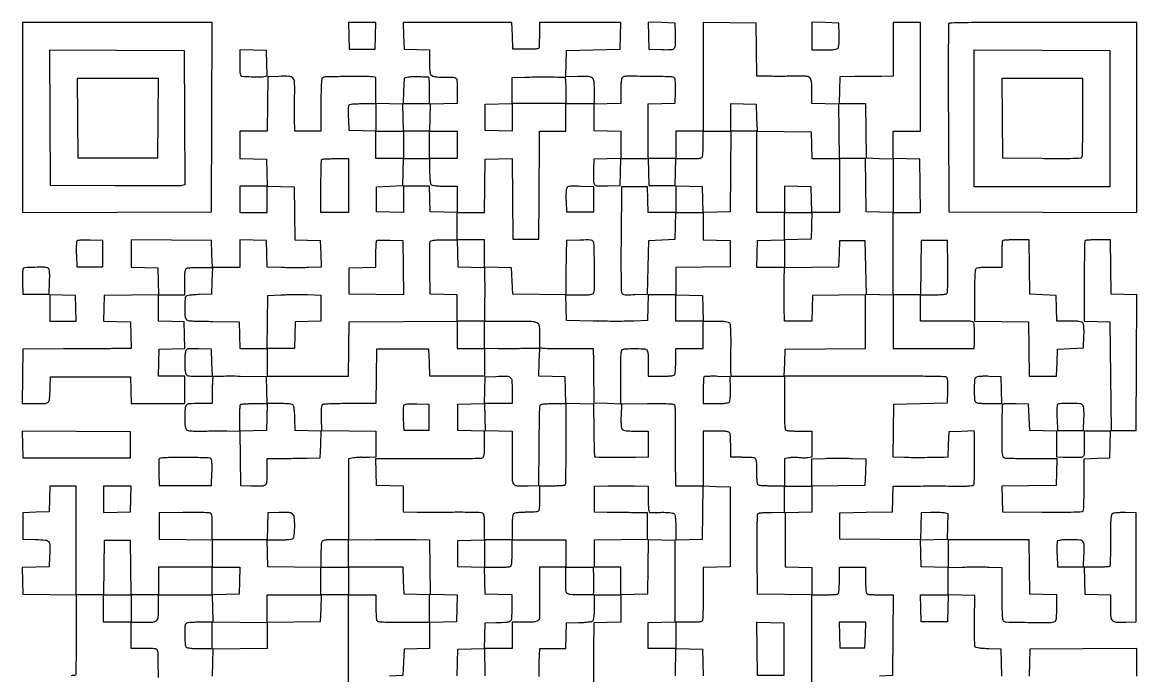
# Model space of a CAD drawing. Extents: x 179 to 1071, y 112 to 1107.
# Drawn here: x 179 to 1071, y 584 to 1107 of the extents above; entities that cross this region are included whole.
import ezdxf

# ---------------------------------------------------------------- set-up
doc = ezdxf.new("R2010")
doc.units = 0

msp = doc.modelspace()

# ---------------------------------------------------------------- linework, layer by layer
for points in [[(963.067663, 584), (962.783832, 594.75), (962.5, 605.5), (952.535034, 605.788805, -0.008473), (948.219375, 605.987121, -0.018798), (944.943595, 606.317313, -0.018672), (942.555861, 606.740447, -0.191398), (941.738561, 607.288805, -0.142582), (941.411537, 608.28106, -0.002473), (941.238397, 614.019211, -0.006046), (941.150076, 620.747429, -0.003964), (941.203526, 628.5), (941.5, 648.5), (930.75, 648.783832), (920, 649.067663), (920, 659.971448), (920, 670.875232), (931.25, 671.187616, -0.004056), (936.301984, 671.286888, -0.002552), (942.20625, 671.324862, -0.002561), (948.015589, 671.302819, -0.004692), (952.75, 671.216168), (963, 670.932337), (963, 650.166168, 0.003175), (963.062087, 640.390155, 0.010469), (963.278893, 633.947392, 0.00935), (963.608191, 629.461379, 0.175114), (964.2, 628.2, 0.193396), (966.323777, 627.29375, 0.001716), (984.107872, 626.976849, 0.003036), (1001.222952, 626.834549, 0.092424), (1005.418213, 627.606989, 0.20495), (1006.232073, 628.397282, 0.063217), (1006.697178, 630.080966, 0.030446), (1006.940349, 633.026092, 0.005377), (1007, 638.573157), (1007, 648.932337), (996.25, 649.216168), (985.5, 649.5), (985.230498, 671.25), (984.960995, 693), (952.480498, 693), (920, 693), (920, 681.966168), (920, 670.932337), (909.25, 671.216168), (898.5, 671.5), (898.216515, 682.215829), (897.93303, 692.931657), (908.716515, 693.215829), (919.5, 693.5), (919.784412, 703.698231), (920.068823, 713.896463), (916.784412, 714.504722, 0.030395), (915.032742, 714.720113, 0.008401), (912.261671, 714.844273, 0.008452), (909.112296, 714.879139, 0.008752), (906, 714.80649), (898.5, 714.5), (898.216028, 703.736192), (897.932056, 692.972383), (865.716028, 693.236192), (833.5, 693.5), (833.5, 704), (833.5, 714.5), (854.5, 715), (875.5, 715.5), (875.784983, 725.75), (876.069966, 736), (897.784983, 736.06017, -0.000577), (906.843674, 736.074821, -0.00054), (916.105005, 736.069117, -0.000537), (924.326089, 736.04635, -0.00185), (929.657586, 736.006132, 0.007394), (934.250699, 736.022414, 0.020055), (937.500999, 736.212571, 0.022443), (939.760551, 736.53888, 0.210249), (940.551371, 737.08312, 0.135055), (940.981682, 738.551401, 0.000796), (941.196099, 752.835351, 0.003797), (941.275812, 766.522427, 0.007708), (941.090828, 777.284983), (941, 780.069966), (930.75, 779.784983), (920.5, 779.5), (920.215017, 769.25), (919.930034, 759), (916.715017, 758.932178, -0.001954), (907.850327, 758.779836, -0.002274), (899.421043, 758.706268, -0.002458), (891.756638, 758.711913, -0.003965), (885.230112, 758.800563), (875.960225, 759), (876.230112, 780.25), (876.5, 801.5), (898, 802), (919.5, 802.5), (919.788231, 812.417355, 0.006845), (919.861615, 817.192713, 0.023616), (919.720709, 820.284263, 0.03358), (919.395338, 822.301671, 0.195121), (918.788231, 823.165812, 0.139196), (917.683229, 823.503207, 0.000616), (905.247168, 823.733249, 0.00289), (891.076705, 823.895976, 0.001812), (874.5, 823.930432, -0.000205), (856.476242, 823.909972, -0.000187), (837.879124, 823.903461, -0.000187), (821.251939, 823.910079, -0.000606), (810.216168, 823.931975), (788.932337, 824), (789.216168, 834.75), (789.5, 845.5), (821.75, 845.763853), (854, 846.027706), (854, 867.533741), (854, 889.039775), (832.75, 888.769888), (811.5, 888.5), (811.215017, 878.25), (810.930034, 868), (800.027401, 868), (789.124768, 868), (788.812384, 879.25, -0.004053), (788.713101, 884.300627, -0.002553), (788.67508, 890.200549, -0.002563), (788.697055, 896.003705, -0.004701), (788.783635, 900.730591), (789.06727, 910.961183), (810.783635, 911.230591), (832.5, 911.5), (833, 922), (833.5, 932.5), (843.5, 932.5), (853.5, 932.5), (854, 911), (854.5, 889.5), (865.25, 889.216168), (876, 888.932337), (876, 867.466168), (876, 846), (908.5, 846), (941, 846), (941.183219, 850.25, 0.01153), (941.280716, 855.11824, 0.009448), (941.166601, 860.32113, 0.006846), (940.911053, 865.004117, 0.074534), (940.505405, 866.844033, 0.241675), (939.768609, 867.504399, 0.038964), (937.810978, 867.857806, 0.024324), (934.618116, 868.024236, 0.005655), (929.245301, 867.981955, -0.002285), (924.387948, 867.910992, -0.00139), (918.645495, 867.869312, -0.001392), (912.950072, 867.859663, -0.002461), (908.25, 867.887922), (898, 868), (898, 878.5), (898, 889), (907.75, 889.015313, 0.007655), (911.577369, 889.079922, 0.010563), (915.009244, 889.26306, 0.007444), (917.852781, 889.517741, 0.115844), (918.77083, 889.837204, 0.230932), (919.427241, 890.904588, 0.012869), (919.714887, 894.908791, 0.012029), (919.849994, 901.071549, 0.002701), (919.77083, 911.571891), (919.5, 932.5), (909, 932.5), (898.5, 932.5), (898.230498, 910.75), (897.960995, 889), (886.980498, 889), (876, 889), (876, 922), (876, 955), (887.019888, 955), (898.039775, 955), (897.769888, 976.25), (897.5, 997.5), (886.75, 997.783832), (876, 998.067663), (876, 1009.033832), (876, 1020), (887, 1020), (898, 1020), (898, 1063.5), (898, 1107), (887, 1107), (876, 1107), (876, 1085.5), (876, 1064), (866.75, 1063.834553, -0.001038), (862.354982, 1063.765066, -0.000492), (856.692188, 1063.692868, -0.000488), (850.769795, 1063.628974, -0.000692), (845.5, 1063.584553), (833.5, 1063.5), (833.216168, 1052.75), (832.932337, 1042), (843.446666, 1042), (853.960995, 1042), (854.230498, 1020.25), (854.5, 998.5), (865.25, 998.216168), (876, 997.932337), (876, 976.432337), (876, 954.932337), (865.25, 955.216168), (854.5, 955.5), (854.230112, 976.75), (853.960225, 998), (843.499615, 998), (833.039005, 998), (832.769502, 1019.75), (832.5, 1041.5), (821.75, 1041.783832), (811, 1042.067663), (811, 1051.998648, 0.019582), (810.694494, 1059.796231, 0.19314), (809.26515, 1062.681896, 0.175427), (806.164863, 1063.92736, 0.015618), (797.61928, 1063.956747, -0.003711), (793.358738, 1063.86993, -0.001914), (788.026818, 1063.821276, -0.001902), (782.542231, 1063.813089, -0.002879), (777.769888, 1063.851604), (767.039775, 1064), (766.769888, 1085.25), (766.5, 1106.5), (745.25, 1106.769888), (724, 1107.039775), (724, 1063.519888), (724, 1020), (713, 1020), (702, 1020), (702, 1009), (702, 998), (691, 998), (680, 998), (680, 1019.966168), (680, 1041.932337), (690.75, 1042.216168), (701.5, 1042.5), (701.789648, 1051.910352, 0.009159), (701.838891, 1055.864334, 0.017141), (701.710517, 1059.060693, 0.015729), (701.451213, 1061.500676, 0.163449), (701.008182, 1062.391818, 0.193519), (698.488019, 1063.466505, 0.002316), (680.276526, 1063.760509, 0.002486), (662.143903, 1063.879079, 0.175337), (659.345084, 1062.871431, 0.159274), (658.710652, 1061.864377, 0.031052), (658.312512, 1059.727417, 0.022927), (658.070784, 1056.564192, 0.007606), (658, 1051.911387), (658, 1042.067663), (647.25, 1041.783832), (636.5, 1041.5), (636.5, 1031), (636.5, 1020.5), (647.25, 1020.216168), (658, 1019.932337), (658, 1009), (658, 998.067663), (647.25, 997.783832), (636.5, 997.5), (636.204946, 989, 0.009619), (636.065344, 979.971409, 0.179386), (637.048609, 977.349379, 0.210395), (639.4457, 976.214168, 0.013848), (647.277755, 976.215323), (657.5, 976.5), (657.783832, 987.25), (658.067663, 998), (669, 998), (679.932337, 998), (680.216168, 987.25), (680.5, 976.5), (691, 976.5), (701.5, 976.5), (701.783832, 987.25), (702.067663, 998), (712.426843, 998, 0.005377), (717.973908, 998.059651, 0.030446), (720.919034, 998.302822, 0.063217), (722.602718, 998.767927, 0.20495), (723.393011, 999.581787, 0.07203), (723.632106, 1000.638111, 0.005915), (723.821697, 1003.465525, 0.007831), (723.955695, 1006.859224, 0.005951), (724, 1010.581787), (724, 1020), (735.013853, 1020), (746.027706, 1020), (745.763853, 987.75), (745.5, 955.5), (734.785353, 955.216527), (724.070705, 954.933054), (723.785353, 965.216527), (723.5, 975.5), (712.75, 975.783832), (702, 976.067663), (702, 965.533832), (702, 955), (691.034983, 955), (680.069966, 955), (679.784983, 965.25), (679.5, 975.5), (669, 975.5), (658.5, 975.5), (658.23469, 934.5, 0.00127), (658.172281, 918.620959, 0.001952), (658.20684, 904.872626, 0.000635), (658.298306, 892.974035, 0.056162), (658.512445, 891.215323, 0.128327), (659.196721, 889.928186, 0.162206), (660.369444, 889.279432, 0.049386), (662.720525, 889.079118, 0.003536), (669.277755, 889.215323), (679.5, 889.5), (680, 911), (680.5, 932.5), (691, 933), (701.5, 933.5), (701.783832, 944.25), (702.067663, 955), (713.033832, 955), (724, 955), (724, 944.033832), (724, 933.067663), (734.75, 932.783832), (745.5, 932.5), (745.5, 922), (745.5, 911.5), (723.75, 911.230498), (702, 910.960995), (702, 899.980498), (702, 889), (691.034983, 889), (680.069966, 889), (679.784983, 878.75), (679.5, 868.5), (668.5, 868, -0.008602), (662.836104, 867.840127, -0.002754), (654.415625, 867.79375, -0.002747), (645.038116, 867.845262, -0.003066), (636, 868), (614.5, 868.5), (614.215017, 878.75), (613.930034, 889), (624.858028, 889, 0.005338), (630.517212, 889.060419, 0.02643), (633.692614, 889.296466, 0.048209), (635.56845, 889.722623, 0.224841), (636.349285, 890.467838, 0.090849), (636.851126, 893.146414, 0.001192), (636.878792, 910.203401, 0.001752), (636.807947, 926.806656, 0.057413), (636.318555, 930.782649, 0.132096), (635.615424, 932.070206, 0.15916), (634.406404, 932.719143, 0.047572), (631.973966, 932.918725, 0.003343), (625.133398, 932.782649), (614.5, 932.5), (614.296894, 922, 0.001263), (614.215625, 917.167414, 0.000702), (614.139675, 911.273845, 0.0007), (614.079504, 905.307172, 0.001131), (614.046894, 900.230112), (614, 888.960225), (592.75, 889.230112), (571.5, 889.5), (571, 900), (570.5, 910.5), (559.75, 910.783832), (549, 911.067663), (549, 922.033832), (549, 933), (538, 933), (527, 933), (527, 944), (527, 955), (537.980112, 955), (548.960225, 955), (549.230112, 976.25), (549.5, 997.5), (560.236102, 997.783691), (570.972205, 998.067381), (571.236102, 965.783691), (571.5, 933.5), (582, 933.5), (592.5, 933.5), (592.685386, 966.5, -0.000019), (592.7611, 979.88575, -0.000021), (592.835295, 992.817187, -0.00002), (592.899512, 1003.85128, -0.000111), (592.935386, 1009.75), (593, 1020), (603.5, 1020), (614, 1020), (614, 1031), (614, 1042), (625.5, 1042), (637, 1042), (637, 1051.428571, 0.017969), (636.712179, 1059.434762, 0.188271), (635.327861, 1062.344574, 0.179715), (632.305719, 1063.618487, 0.016105), (623.935361, 1063.711262), (613.936102, 1063.5), (614.218051, 1074), (614.5, 1084.5), (636, 1085), (657.5, 1085.5), (657.783832, 1096.25), (658.067663, 1107), (625.533832, 1107), (593, 1107), (592.88465, 1097.75, -0.001158), (592.830648, 1094.097729, -0.001538), (592.763631, 1090.776562, -0.001087), (592.692826, 1087.992261, -0.015484), (592.63465, 1087, -0.275213), (592.07762, 1086.230626, -0.066821), (590.503494, 1085.78892, -0.030039), (587.600724, 1085.556017, -0.005001), (582, 1085.5), (571.5, 1085.5), (571.216168, 1096.25), (570.932337, 1107), (527.432337, 1107), (483.932337, 1107), (484.216168, 1096.25), (484.5, 1085.5), (494.75, 1085.215017), (505, 1084.930034), (505, 1074.940266, 0.004042), (505.051511, 1068.568322, 0.051148), (505.334582, 1066.188206, 0.145835), (506.049507, 1064.910728, 0.102263), (507.448794, 1064.019469, 0.053234), (508.79681, 1063.665262, 0.013769), (511.029234, 1063.389167, 0.013849), (513.606786, 1063.214094, 0.01371), (516.198794, 1063.181165, -0.007007), (524.177235, 1063.186758, -0.193593), (526.069962, 1062.39595, -0.193506), (526.88827, 1060.514652, -0.007), (527, 1052.533832), (527, 1042.067663), (516.25, 1041.783832), (505.5, 1041.5), (505.216168, 1030.75), (504.932337, 1020), (494.5, 1020), (484.067663, 1020), (483.783832, 1030.75), (483.5, 1041.5), (472.75, 1041.783832), (462, 1042.067663), (462, 1052.454376), (462, 1062.841089), (459.25, 1063.332012, 0.045246), (453.83878, 1063.799761, 0.002955), (438.098737, 1063.640562, 0.001219), (421.336461, 1063.33105, 0.139268), (419.25, 1062.690983, 0.227483), (418.607911, 1061.641424, 0.011068), (418.274581, 1057.459679, 0.011489), (418.058719, 1051.192869, 0.002864), (418, 1040.940983), (418, 1020), (407.5, 1020), (397, 1020), (396.914061, 1030.25, -0.001903), (396.892566, 1034.945265, -0.001082), (396.900473, 1040.62484, -0.00108), (396.933177, 1046.344771, -0.001786), (396.988484, 1051.174986, 0.01636), (396.840276, 1059.549301, 0.187183), (395.517514, 1062.507376, 0.188815), (392.551545, 1063.78584, 0.016693), (384.243181, 1063.788833), (375.5, 1063.5), (375.230498, 1041.75), (374.960995, 1020), (363.980498, 1020), (353, 1020), (353, 1009.033832), (353, 998.067663), (363.75, 997.783832), (374.5, 997.5), (374.783832, 986.75), (375.067663, 976), (364.033832, 976), (353, 976), (353, 965.5), (353, 955), (364, 955), (375, 955), (375, 965.533832), (375, 976.067663), (385.75, 975.783832), (396.5, 975.5), (396.769787, 954.284765), (397.039573, 933.069529), (407.269787, 932.784765), (417.5, 932.5), (417.783485, 921.784171), (418.06697, 911.068343), (407.783485, 910.784171, -0.004667), (403.038344, 910.697362, -0.00256), (397.22584, 910.67506, -0.002552), (391.324732, 910.712753, -0.004075), (386.283205, 910.811779), (375.06641, 911.123557), (374.783205, 921.811779), (374.5, 932.5), (363.75, 932.783832), (353, 933.067663), (353, 922.033832), (353, 911), (342.033832, 911), (331.067663, 911), (330.783832, 921.75), (330.5, 932.5), (298.25, 932.763853), (266, 933.027706), (266, 922.047685), (266, 911.067663), (276.75, 910.783832), (287.5, 910.5), (287.783633, 899.769596), (288.067266, 889.039192), (266.283633, 888.769596), (244.5, 888.5), (244.215394, 878.284183), (243.930789, 868.068365), (254.715394, 867.784183), (265.5, 867.5), (265.783832, 856.75), (266.067663, 846), (255.283832, 845.962845, 0.000488), (249.170531, 845.935814, 0.000094), (238.120876, 845.874081, 0.0001), (225.233435, 845.797055, 0.000093), (212, 845.712845), (179.5, 845.5), (179.230498, 823.75), (178.960995, 802), (189.461446, 802, 0.01153), (197.468162, 802.184659, 0.199626), (199.784299, 803.27559, 0.170447), (200.829557, 805.755571, 0.007935), (201.24922, 815), (201.5, 823.5), (233.5, 823.5), (265.5, 823.5), (265.783832, 812.75), (266.067663, 802), (287.533832, 802), (309, 802), (309, 813), (309, 824), (298.466168, 824), (287.932337, 824), (288.216168, 834.75), (288.5, 845.5), (298.783473, 845.785353), (309.066946, 846.070705), (308.783473, 856.785353), (308.5, 867.5), (298.25, 867.784983), (288, 868.069966), (288, 878.534983), (288, 889), (298.5, 889), (309, 889), (309, 899.393011, -0.005351), (309.059586, 904.960143, -0.030363), (309.30265, 907.913621, -0.063068), (309.76761, 909.601595, -0.205218), (310.581787, 910.393011, -0.0721), (311.638889, 910.632128, -0.005887), (314.475463, 910.821697, -0.007809), (317.880092, 910.955696, -0.00593), (321.615619, 911), (331.067663, 911), (330.783832, 900.25), (330.5, 889.5), (320.535034, 889.211195, 0.00836), (316.199826, 889.012968, 0.019108), (312.944063, 888.684251, 0.01918), (310.589, 888.262532, 0.199883), (309.800347, 887.711195, 0.132123), (309.204932, 885.80927, 0.007657), (309.04897, 879.659933, 0.011306), (309.124975, 873.612316, 0.056739), (309.62517, 870.269563, 0.211071), (310.679986, 868.959617, 0.09083), (312.8718, 868.291986, 0.024017), (317.459037, 867.986547, 0.001427), (331.361515, 867.769563), (352.5, 867.5), (352.783832, 856.75), (353.067663, 846), (364.033832, 846), (375, 846), (375, 835), (375, 824), (407.480498, 824), (439.960995, 824), (440.230498, 845.75), (440.5, 867.5), (483.75, 867.760623), (527, 868.021245), (527, 857.010623), (527, 846), (538, 846), (549, 846), (549, 835), (549, 824), (527.033832, 824), (505.067663, 824), (504.783832, 834.75), (504.5, 845.5), (483.5, 845.5), (462.5, 845.5), (462.230498, 823.75), (461.960995, 802), (441.230498, 801.984687, 0.003676), (433.192493, 801.919661, 0.005589), (426.211166, 801.733781, 0.002282), (420.25324, 801.481239, 0.130342), (419.211769, 801.152042, 0.19692), (418.604266, 800.294865, 0.033714), (418.278982, 798.282937, 0.023663), (418.138177, 795.195195, 0.006827), (418.211769, 790.417355), (418.5, 780.5), (440.25, 780.230498), (462, 779.960995), (462, 769.480498), (462, 759), (457.25, 758.884846, -0.004708), (455.29147, 758.855812, -0.004721), (453.334631, 758.863707, -0.004619), (451.628, 758.902479, -0.018749), (450.591296, 758.97459, 0.035048), (449.575157, 759.012075, 0.009516), (447.968018, 758.928064, 0.009581), (446.143373, 758.762631, 0.009818), (444.341296, 758.528472), (440, 757.877454), (440, 725.438727), (440, 693), (429.606989, 693, 0.005351), (424.039857, 692.940414, 0.030363), (421.086379, 692.69735, 0.063068), (419.398405, 692.23239, 0.205218), (418.606989, 691.418213, 0.072071), (418.367881, 690.361431, 0.005899), (418.178303, 687.528633, 0.007818), (418.044304, 684.128509, 0.005938), (418, 680.398325), (418, 670.960225), (396.75, 671.230112), (375.5, 671.5), (375.216168, 682.25), (374.932337, 693), (384.766168, 693, 0.008652), (389.054729, 693.074219, 0.018432), (392.362299, 693.311014, 0.019308), (394.798441, 693.671586, 0.151095), (395.8, 694.2, 0.146858), (396.316486, 695.159592, 0.020575), (396.681544, 697.407548, 0.019737), (396.923115, 700.406512, 0.010228), (397, 704.164816, 0.023375), (396.680407, 710.997241, 0.198259), (395.276763, 713.661273, 0.167667), (392.268278, 714.801192, 0.015743), (384.243181, 714.788833), (375.5, 714.5), (375.216168, 703.75), (374.932337, 693), (352.966168, 693), (331, 693), (331, 703.480948, 0.00366), (330.951558, 710.099158, 0.046817), (330.683961, 712.562568, 0.149943), (330.014588, 713.789483, 0.137646), (328.75, 714.480522, 0.051289), (327.16757, 714.677845, 0.002227), (321.579687, 714.773489, 0.003771), (314.942521, 714.807466, 0.002678), (307.5, 714.749574), (288.5, 714.5), (288.5, 704), (288.5, 693.5), (309.75, 693.230112), (331, 692.960225), (331, 681.980112), (331, 671), (309.5, 671), (288, 671), (288, 660), (288, 649), (277.019502, 649), (266.039005, 649), (265.769502, 670.75), (265.5, 692.5), (255, 692.5), (244.5, 692.5), (244.230498, 670.75), (243.960995, 649), (232.980498, 649), (222, 649), (222, 692.5), (222, 736), (211.534983, 736), (201.069966, 736), (200.784983, 725.75), (200.5, 715.5), (190, 715), (179.5, 714.5), (179.5, 704), (179.5, 693.5), (189.7397, 693.215131, -0.013827), (197.54295, 692.781878, -0.200378), (199.948742, 691.533568, -0.174565), (200.925177, 688.86687, -0.010012), (200.795054, 680), (200.5, 671.5), (189.716515, 671.215829), (178.93303, 670.931657), (179.216515, 660.215829), (179.5, 649.5), (200.75, 649.230112), (222, 648.960225), (222.044299, 638.230112, -0.001319), (222.075757, 617.118623, -0.002582), (221.969598, 600.303488, -0.000568), (221.790676, 586.120277, -0.135781), (221.432025, 584.890015, -0.229652), (220.873266, 584.535212, -0.007341), (218.13332, 584.261442, -0.012833)], [(526.933016, 584.066984), (527.216508, 594.783492), (527.5, 605.5), (538.215387, 605.783481), (548.930773, 606.066961), (549.215387, 616.283481), (549.5, 626.5), (558, 626.75078, 0.00791), (567.241701, 627.169857, 0.169892), (569.722546, 628.21204, 0.200091), (570.814482, 630.52214, 0.011647), (571, 638.48522), (571, 648.932337), (560.25, 649.216168), (549.5, 649.5), (549.216508, 660.216508), (548.933016, 670.933016), (538.216508, 671.216508), (527.5, 671.5), (527.5, 682), (527.5, 692.5), (538.25, 692.783832), (549, 693.067663), (549, 703.426843, 0.005011), (548.942201, 709.193668, 0.033588), (548.69276, 712.047088, 0.078088), (548.185438, 713.629719, 0.186706), (547.285925, 714.443775, 0.083255), (546.003902, 714.704028, 0.002203), (540.189807, 714.877028, 0.004564), (533.337575, 714.988126, 0.0031), (525.535925, 714.995027, -0.000489), (517.076765, 714.958339, -0.000427), (508.227741, 714.936184, -0.00043), (500.2296, 714.929868, -0.001279), (494.75, 714.944263), (484, 715), (484, 725.466168), (484, 735.932337), (473.25, 736.216168), (462.5, 736.5), (462.216168, 747.25), (461.932337, 758), (472.216168, 758.079172, -0.001796), (478.070867, 758.103221, -0.000339), (488.754699, 758.101484, -0.000363), (501.233243, 758.081933, -0.000333), (514.076425, 758.04395, 0.001917), (526.29976, 758.04654, 0.002957), (536.868888, 758.151808, 0.000958), (546.010069, 758.314432, 0.086894), (547.326425, 758.571767, 0.192241), (548.199657, 759.37918, 0.073564), (548.694113, 760.989994, 0.032637), (548.941654, 763.870872, 0.005116), (549, 769.573157), (549, 779.932337), (538.25, 780.216168), (527.5, 780.5), (527.5, 791), (527.5, 801.5), (538.216508, 801.783492), (548.933016, 802.066984), (549.216508, 812.783492), (549.5, 823.5), (558, 823.795054, -0.009927), (566.965089, 823.928151, -0.179688), (569.602972, 822.933469, -0.203196), (570.788355, 820.50249, -0.01319), (571, 812.480948), (571, 802), (559.966168, 802), (548.932337, 802), (549.216168, 791.25), (549.5, 780.5), (560.25, 780.216168), (571, 779.932337), (571, 758.48522, 0.003493), (571.118666, 741.497954, 0.129265), (572.146755, 737.798685, 0.257452), (574.813671, 736.204928, 0.01735), (584, 736.204946), (592.5, 736.5), (592.683531, 767.855592, -0.00157), (592.792531, 779.974832, -0.002451), (592.97033, 790.410087, -0.000679), (593.181995, 799.494062, -0.085647), (593.402146, 800.605592, -0.228707), (594.135295, 801.295068, -0.043586), (595.973408, 801.702075, -0.026423), (598.979434, 801.936897, -0.006281), (604.002447, 802), (614.067663, 802), (613.783832, 812.75), (613.5, 823.5), (603, 823.779247), (592.5, 824.058494), (592.813767, 835.105126), (593.127534, 846.151757), (581.813767, 845.992312, -0.001654), (576.702384, 845.937193, -0.001009), (570.665607, 845.904252, -0.001011), (564.682362, 845.895772, -0.001792), (559.75, 845.916434), (549, 846), (549, 857), (549, 868), (538, 868), (527, 868), (527, 878.466168), (527, 888.932337), (516.25, 889.216168), (505.5, 889.5), (505.228584, 909.973, -0.002311), (505.16003, 917.911562, -0.003516), (505.180843, 924.807175, -0.001312), (505.255956, 930.733152, -0.088003), (505.447199, 931.723, -0.246836), (506.148133, 932.338251, -0.030182), (508.226202, 932.707918, -0.022488), (511.440409, 932.935654, -0.006442), (516.434783, 933), (526.932337, 933), (527.216168, 922.25), (527.5, 911.5), (538.25, 911.216168), (549, 910.932337), (549.058431, 900.216168, -0.001258), (549.072762, 895.335519, -0.000736), (549.066605, 889.490062, -0.000736), (549.043217, 883.641394, -0.001252), (549.004205, 878.75), (548.891548, 868), (569.91059, 868, -0.004507), (586.445716, 867.850952, -0.114533), (590.790727, 866.759521, -0.255299), (592.697414, 863.952718, -0.030296), (592.979716, 856.160314, 0.001614), (592.915775, 853.135152, 0.002143), (592.878288, 850.38303, 0.001519), (592.86376, 848.07586, 0.021464), (592.896533, 847.25, 0.360627), (593.542629, 846.590069, 0.011494), (597.548697, 846.265738, 0.011897), (603.746176, 846.054913, 0.002553), (614.5, 846), (636, 846), (636.094864, 835.75, 0.000364), (636.1423, 830.998776, 0.000195), (636.207433, 825.132812, 0.000194), (636.278548, 819.148267, 0.000304), (636.344864, 814), (636.5, 802.5), (647.25, 802.216168), (658, 801.932337), (658, 823.359179, -0.002041), (658.049552, 835.500543, -0.015877), (658.275538, 841.15933, -0.029953), (658.695985, 844.336887, -0.258793), (659.581787, 845.393011, -0.085222), (662.097028, 845.893389, -0.006586), (669, 845.984312, -0.006586), (675.902972, 845.893389, -0.085222), (678.418213, 845.393011, -0.205218), (679.23239, 844.601595, -0.063068), (679.69735, 842.913621, -0.030363), (679.940414, 839.960143, -0.005351), (680, 834.393011), (680, 824), (690.393011, 824, 0.005351), (695.960143, 824.059586, 0.030363), (698.913621, 824.30265, 0.063068), (700.601595, 824.76761, 0.205218), (701.393011, 825.581787, 0.07203), (701.632106, 826.638111, 0.005915), (701.821697, 829.465525, 0.007831), (701.955695, 832.859224, 0.005951), (702, 836.581787), (702, 846), (713, 846), (724, 846), (724, 857), (724, 868), (713, 868), (702, 868), (702, 878.533832), (702, 889.067663), (712.75, 888.783832), (723.5, 888.5), (723.784983, 878.25), (724.069966, 868), (733.912538, 868, -0.007361), (738.680363, 867.929808, -0.024387), (741.808402, 867.68468, -0.035664), (743.878487, 867.268789, -0.153312), (744.921442, 866.594656, -0.146924), (745.461513, 865.320694, -0.011711), (745.778591, 861.63348, -0.012327), (745.971982, 856.507634, -0.004672), (745.998595, 849.344656, 0.000412), (745.967775, 842.93016, 0.000462), (745.948917, 836.759055, 0.000424), (745.942172, 831.505692, 0.002493), (745.954708, 828.75), (746, 824), (767.5, 824), (789, 824), (789, 802.606989, 0.002045), (789.049566, 790.485827, 0.015901), (789.275578, 784.835307, 0.030015), (789.696146, 781.662537, 0.258697), (790.581787, 780.606989, 0.07203), (791.638111, 780.367894, 0.005915), (794.465525, 780.178303, 0.007831), (797.859224, 780.044305, 0.005951), (801.581787, 780), (811, 780), (811, 769.625), (811, 759.25), (808.087864, 758.667573, -0.034671), (806.650197, 758.48242, -0.0141), (804.676997, 758.422078, -0.013872), (802.544168, 758.476197, -0.01719), (800.565783, 758.649721, 0.019257), (798.546529, 758.818424, 0.013929), (796.288371, 758.856792, 0.014105), (794.137891, 758.77272, 0.029549), (792.477919, 758.561835), (789, 757.909374), (789, 746.954687), (789, 736), (800, 736), (811, 736), (811, 746.935662), (811, 757.871323), (821.75, 758.185662, -0.004792), (826.646038, 758.281875, -0.002807), (832.509672, 758.307979, -0.002806), (838.37643, 758.268236, -0.004768), (843.282925, 758.16065), (854.065851, 757.8213), (853.782925, 747.16065), (853.5, 736.5), (832.25, 736.230112), (811, 735.960225), (811, 725.513944), (811, 715.067663), (800.25, 714.783832), (789.5, 714.5), (789.5, 693), (789.5, 671.5), (800.25, 671.216168), (811, 670.932337), (811, 659.966168), (811, 649), (820.418213, 649, 0.005951), (824.140776, 649.044305, 0.007831), (827.534475, 649.178303, 0.005915), (830.361889, 649.367894, 0.07203), (831.418213, 649.606989, 0.205218), (832.23239, 650.398405, 0.063068), (832.69735, 652.086379, 0.030363), (832.940414, 655.039857, 0.005351), (833, 660.606989), (833, 671), (843.5, 671), (854, 671), (854, 660.606989, 0.005351), (854.059586, 655.039857, 0.030363), (854.30265, 652.086379, 0.063068), (854.76761, 650.398405, 0.205218), (855.581787, 649.606989, 0.072059), (856.63843, 649.367885, 0.005904), (859.469594, 649.178303, 0.007822), (862.867769, 649.044305, 0.005942), (866.595641, 649), (876.027706, 649), (875.763853, 616.75), (875.5, 584.5), (865, 584)], [(592.683558, 583.597952, -0.002623), (592.7141, 589.617592, -0.004298), (592.81054, 594.715364), (593.121081, 606), (603.525557, 606), (613.930034, 606), (614.215017, 616.25), (614.5, 626.5), (624.443989, 626.788552, 0.009748), (628.34811, 626.978067, 0.01335), (631.850572, 627.310735, 0.010091), (634.726904, 627.720697, 0.133527), (635.693989, 628.160997, 0.163251), (636.302794, 629.144193, 0.028055), (636.689512, 631.335476, 0.021909), (636.928908, 634.531033, 0.007741), (637, 639.122445), (637, 649), (647.5, 649), (658, 649), (658, 660), (658, 671), (647.5, 671), (637, 671), (637, 681.980112), (637, 692.960225), (658.25, 693.230112), (679.5, 693.5), (679.5, 704), (679.5, 714.5), (668.5, 714.677892, 0.000681), (663.544418, 714.751286, 0.000421), (657.720313, 714.82471, 0.000422), (651.967405, 714.887533, 0.00076), (647.25, 714.927892), (637, 715), (637, 725.435662), (637, 735.871323), (647.599893, 736.185662, -0.004692), (652.445953, 736.283863, -0.002696), (658.287974, 736.3159, -0.002693), (664.158517, 736.28481, -0.004492), (669.099893, 736.187616), (680, 735.875232), (680, 725.437616, 0.006054), (680.060659, 720.428068, 0.023556), (680.281575, 717.335799, 0.034362), (680.642888, 715.427485, 0.325964), (681.25, 714.931729, 0.01441), (682.088167, 714.910146, 0.000891), (684.577099, 714.922233, 0.001321), (687.542647, 714.949758, 0.000979), (690.820975, 714.99527, -0.011128), (694.372164, 714.972485, -0.01976), (697.29094, 714.773153, -0.020842), (699.521941, 714.437386, -0.126079), (700.570975, 713.941096, -0.151307), (701.261372, 712.882105, -0.037351), (701.68404, 710.82591, -0.024828), (701.93022, 707.693169, -0.007194), (702, 702.843724), (702, 692.932337), (712.75, 693.216168), (723.5, 693.5), (723.735692, 714.75), (723.971384, 736), (712.985692, 736), (702, 736), (701.911553, 757.75, -0.000629), (701.886113, 766.810522, -0.000594), (701.882773, 776.048437, -0.00059), (701.899183, 784.231432, -0.002071), (701.937781, 789.5, 0.007854), (701.92115, 793.421319, 0.010938), (701.774397, 796.928102, 0.007593), (701.544788, 799.832748, 0.124421), (701.220548, 800.744601, 0.226037), (700.151597, 801.380985, 0.011623), (696.029382, 801.666425, 0.011608), (689.794384, 801.807828, 0.002785), (679.44432, 801.744601), (658.5, 801.5), (658.211141, 792.149285, 0.009044), (658.15859, 788.042317, 0.018924), (658.296386, 784.849829, 0.020746), (658.587315, 782.486141, 0.132968), (659.083586, 781.399285, 0.154085), (660.124417, 780.728754, 0.035127), (662.205854, 780.314808, 0.024181), (665.346734, 780.070162, 0.007345), (670.122445, 780), (680, 780), (680, 769.5), (680, 759), (669.75, 758.879679, -0.002507), (657.777372, 758.799164, -0.003786), (647.351015, 758.860262, -0.000778), (638.096938, 758.998968, -0.194616), (637.35181, 759.314856, -0.190731), (637.183082, 759.704706, -0.000492), (636.998727, 765.738773, -0.002925), (636.836648, 772.573526, -0.001807), (636.72213, 780.611204), (636.5, 801.5), (625.292423, 801.782354), (614.084846, 802.064709), (614.044324, 769.939938, -0.00163), (613.988343, 757.55947, -0.002606), (613.850935, 746.985217, -0.00052), (613.671906, 737.683743, -0.134118), (613.442884, 736.907584, -0.229096), (612.87466, 736.545928, -0.007545), (610.126572, 736.266603, -0.013022), (606.791339, 736.065698, -0.008531), (602.940983, 736), (593, 736), (593, 727.081787, -0.006277), (592.955669, 723.550804, -0.008159), (592.821697, 720.31865, -0.006338), (592.631778, 717.626193, -0.070946), (592.393011, 716.581787, -0.195123), (591.642994, 715.779618, -0.068495), (590.105917, 715.309523, -0.033615), (587.449162, 715.062206, -0.006405), (582.593011, 715, 0.009539), (578.62258, 714.924249, 0.019202), (575.499944, 714.684733, 0.020076), (573.177004, 714.321527, 0.148618), (572.2, 713.8, 0.150969), (571.671932, 712.799696, 0.019349), (571.311224, 710.369558, 0.018472), (571.074295, 707.071747, 0.008695), (571, 702.8), (571, 693), (592.5, 693), (614, 693), (614, 682), (614, 671), (624.926526, 671), (635.853053, 671), (636.176526, 662.75, -0.004629), (636.277133, 659.389825, -0.005009), (636.312031, 656.115625, -0.004732), (636.287266, 653.308753, -0.024073), (636.183578, 651.75), (635.867155, 649), (625.500965, 649, -0.011033), (617.741469, 649.17124, -0.159976), (615.204651, 650.130143, -0.21224), (614.089687, 652.304243, -0.021401), (614.013404, 658.264058, 0.003161), (614.067366, 660.542936, 0.00234), (614.099315, 663.063505, 0.002364), (614.107095, 665.444351, 0.005318), (614.085254, 667.25), (614, 671), (603.5, 671), (593, 671), (592.881517, 651.75, 0.000908), (592.8491, 644.277011, 0.00137), (592.850525, 637.765707, 0.000525), (592.872961, 632.168295, 0.032404), (592.942391, 631.175811, -0.178023), (592.49503, 629.153699, -0.168443), (590.834211, 627.846102, -0.070326), (587.371102, 627.170061, -0.013092), (580.877555, 627), (571, 627), (571, 616.5), (571, 606), (559.980498, 606), (548.960995, 606), (549.230498, 584.25)], [(811, 562), (811, 605.480498), (811, 648.960995), (789.25, 649.230498), (767.5, 649.5), (767.235705, 681.432148, -0.001667), (767.155496, 697.662586, -0.008037), (767.289065, 706.895282, -0.006458), (767.554811, 713.006827, -0.241759), (768.235705, 714.166836, -0.115994), (769.149975, 714.484742, -0.007391), (771.992676, 714.738127, -0.010521), (775.423097, 714.920375, -0.007617), (779.25, 714.984687), (789, 715), (789, 725.5), (789, 736), (779.581787, 736, -0.005951), (775.859224, 736.044305, -0.007831), (772.465525, 736.178303, -0.005915), (769.638111, 736.367894, -0.07203), (768.581787, 736.606989, -0.204366), (767.768616, 737.394846, -0.063541), (767.303198, 739.06926, -0.030628), (767.059794, 741.996324, -0.005432), (767, 747.5, 0.005432), (766.940206, 753.003676, 0.030628), (766.696802, 755.93074, 0.063541), (766.231384, 757.605154, 0.204366), (765.418213, 758.393011, 0.070946), (764.373807, 758.631778, 0.006338), (761.68135, 758.821697, 0.008159), (758.449196, 758.955669, 0.006277), (754.918213, 759), (746, 759), (746, 767.918213, 0.006277), (745.955669, 771.449196, 0.008159), (745.821697, 774.68135, 0.006338), (745.631778, 777.373807, 0.070946), (745.393011, 778.418213, 0.205218), (744.601595, 779.23239, 0.063068), (742.913621, 779.69735, 0.030363), (739.960143, 779.940414, 0.005351), (734.393011, 780), (724, 780), (724, 758.033832), (724, 736.067663), (734.75, 735.783832), (745.5, 735.5), (745.5, 703.5), (745.5, 671.5), (734.75, 671.216168), (724, 670.932337), (724, 650.547956, -0.002775), (723.956005, 642.62203, -0.004131), (723.821697, 635.686837, -0.001846), (723.636622, 629.779199, -0.08304), (723.393011, 628.581787, -0.205218), (722.601595, 627.76761, -0.063068), (720.913621, 627.30265, -0.030363), (717.960143, 627.059586, -0.005351), (712.393011, 627), (702, 627), (702, 616.533832), (702, 606.067663), (712.75, 605.783832), (723.5, 605.5), (723.783492, 594.783492), (724.066984, 584.066984)], [(440, 562.067663), (440, 605.533832), (440, 649), (429.033832, 649), (418.067663, 649), (417.783832, 638.25), (417.5, 627.5), (396.25, 627.230112), (375, 626.960225), (375, 637.980112), (375, 649), (385.75, 649.058431, -0.001254), (390.643721, 649.072759, -0.000736), (396.5, 649.066605, -0.000736), (402.356276, 649.043219, -0.001254), (407.25, 649.004205), (418, 648.891548), (418, 659.945774), (418, 671), (429, 671), (440, 671), (440, 681.962814), (440, 692.925628), (461.75, 693.212814, -0.001712), (470.8641, 693.301943, -0.001561), (480.263049, 693.332321, -0.001561), (488.662674, 693.307019, -0.005073), (494.230591, 693.216365), (504.961183, 692.93273), (505.230591, 671.216365), (505.5, 649.5), (516.283485, 649.215829), (527.06697, 648.931657), (526.783485, 638.215829), (526.5, 627.5), (515.75, 627.216168), (505, 626.932337), (505, 616.501151), (505, 606.069966), (494.75, 605.784983), (484.5, 605.5), (484, 595), (483.5, 584.5), (473, 584)], [(701.750158, 584.25), (702.000316, 606), (691.000158, 606), (680, 606), (680, 616.466168), (680, 626.932337), (690.75, 627.216168), (701.5, 627.5), (701.5, 660), (701.5, 692.5), (690.769596, 692.783633), (680.039192, 693.067266), (679.769596, 671.283633), (679.5, 649.5), (668.75, 649.216168), (658, 648.932337), (658, 638), (658, 627.067663), (647.25, 626.783832), (636.5, 626.5), (636.314335, 604.5, 0.000089), (636.238536, 595.325425, 0.000083), (636.164311, 585.951563, 0.000083), (636.101214, 577.634638, 0.000286)], [(287.847365, 582.850965, 0.002607), (287.816298, 593.201563, 0.001078), (287.724393, 602.062835, 0.056753), (287.510829, 603.75, 0.136497), (286.802592, 605.014337, 0.147975), (285.563634, 605.683238, 0.046655), (283.091251, 605.951267, 0.003686), (276.480948, 606), (266, 606), (266, 616.5), (266, 627), (275.065741, 627, 0.014506), (283.463935, 627.243695, 0.174589), (286.393275, 628.49504, 0.189883), (287.725392, 631.280475, 0.0177), (288, 639.035184), (288, 649), (309.466168, 649), (330.932337, 649), (331.216168, 638.25), (331.5, 627.5), (353.25, 627.230498), (375, 626.960995), (375, 616.5), (375, 606.039005), (353.25, 605.769502), (331.5, 605.5), (331.216168, 594.75), (330.932337, 584)]]:
    msp.add_lwpolyline(points, format="xyb")
for points in [[(179, 1030.993714), (179, 954.987428), (254.75, 955.243714), (330.5, 955.5), (330.756286, 1031.25), (331.012572, 1107), (255.006286, 1107), (179, 1107)], [(440.216168, 1096.25), (440.5, 1085.5), (451, 1085.5), (461.5, 1085.5), (461.783832, 1096.25), (462.067663, 1107), (451, 1107), (439.932337, 1107)], [(223.235953, 1030.25), (223.5, 998.5), (255.5, 998.5), (287.5, 998.5), (287.764047, 1030.25), (288.028094, 1062), (255.5, 1062), (222.971906, 1062)], [(766.783635, 1030.769409), (767.06727, 1020.038817), (788.783635, 1019.769409), (810.5, 1019.5), (810.783832, 1008.75), (811.067663, 998), (822.033832, 998), (833, 998), (833, 976.5), (833, 955), (822.033832, 955), (811.067663, 955), (810.783832, 944.25), (810.5, 933.5), (799.75, 933.216168), (789, 932.932337), (789, 921.966168), (789, 911), (777.966168, 911), (766.932337, 911), (767.216168, 921.75), (767.5, 932.5), (778.25, 932.783832), (789, 933.067663), (789, 944.033832), (789, 955), (778, 955), (767, 955), (767, 987.5), (767, 1020), (756.5, 1020), (746, 1020), (746, 1031.034983), (746, 1042.069966), (756.25, 1041.784983), (766.5, 1041.5)], [(789, 965.533832), (789, 955), (800.034983, 955), (811.069966, 955), (810.784983, 965.25), (810.5, 975.5), (799.75, 975.783832), (789, 976.067663)], [(201, 878.534983), (201, 868), (211.534983, 868), (222.069966, 868), (221.784983, 878.25), (221.5, 888.5), (211.25, 888.784983), (201, 889.069966)], [(179.21606, 769.260648), (179.5, 758.5), (222.5, 758.5), (265.5, 758.5), (265.5, 769), (265.5, 779.5), (222.21606, 779.760648), (178.932121, 780.021296)], [(244, 725.466168), (244, 714.932337), (254.75, 715.216168), (265.5, 715.5), (265.784983, 725.75), (266.069966, 736), (255.034983, 736), (244, 736)], [(352.783832, 660.25), (352.5, 649.5), (341.75, 649.216168), (331, 648.932337), (331, 659.966168), (331, 671), (342.033832, 671), (353.067663, 671)], [(266, 638), (266, 627), (255, 627), (244, 627), (244, 638), (244, 649), (255, 649), (266, 649)], [(919.783832, 638.25), (919.5, 627.5), (909, 627.5), (898.5, 627.5), (898.216168, 638.25), (897.932337, 649), (909, 649), (920.067663, 649)], [(788.5, 605.5), (788.5, 584.5), (778, 584.5), (767.5, 584.5), (767.230013, 605.784034), (766.960027, 627.068069), (777.730013, 626.784034), (788.5, 626.5)], [(833.215017, 616.75), (833.5, 606.5), (843.5, 606.5), (853.5, 606.5), (853.784983, 616.75), (854.069966, 627), (843.5, 627), (832.930034, 627)]]:
    msp.add_lwpolyline(points, close=True)
for points in [[(680.215822, 1096.284178), (680.5, 1085.5), (690.722245, 1085.215323, 0.013848), (698.5543, 1085.214168, 0.210395), (700.951391, 1086.349379, 0.179386), (701.934656, 1088.971409, 0.009619), (701.795054, 1098), (701.5, 1106.5), (690.715822, 1106.784178), (679.931643, 1107.068357)], [(811, 1096.033832), (811, 1085), (820.877555, 1085, 0.007345), (825.653266, 1085.070162, 0.024181), (828.794146, 1085.314808, 0.035127), (830.875583, 1085.728754, 0.154085), (831.916414, 1086.399285, 0.132968), (832.412685, 1087.486141, 0.020746), (832.703614, 1089.849829, 0.018924), (832.84141, 1093.042317, 0.009044), (832.788859, 1097.149285), (832.5, 1106.5), (821.75, 1106.783832), (811, 1107.067663)], [(920.460009, 1105.75, 0.090591), (920.266358, 1104.709509, 0.000109), (920.198937, 1082.982812, 0.000984), (920.176611, 1058.652573, 0.000605), (920.241394, 1030), (920.5, 955.5), (995.75, 955.243674), (1071, 954.987348), (1071, 1030.993674), (1071, 1107), (995.968615, 1107, 0.000668), (957.448289, 1106.948566, 0.003471), (936.19131, 1106.744245, 0.001205), (921.475143, 1106.465155, 0.305157)], [(308.758677, 1030.77123), (309.017354, 977.04246), (306.758677, 976.494347, -0.057902), (304.987826, 976.276519, -0.000418), (290.035361, 976.188577, -0.001589), (272.903102, 976.156579, -0.001017), (253, 976.223117), (201.5, 976.5), (201.241383, 1030.758691), (200.982767, 1085.017383), (254.741383, 1084.758691), (308.5, 1084.5)], [(353, 1074.533832, 0.004197), (353.05112, 1068.444422, 0.036594), (353.293917, 1065.752312, 0.108199), (353.820894, 1064.427778, 0.233944), (354.75, 1063.899556, 0.002177), (362.268946, 1063.500834, 0.008454), (366.930668, 1063.352924, 0.01324), (370.097501, 1063.389877, 0.037859), (372.284023, 1063.639846), (375.068047, 1064.173856), (374.784023, 1074.336928), (374.5, 1084.5), (363.75, 1084.783832), (353, 1085.067663)], [(1049.5, 1030), (1049.5, 975.5), (995.211905, 975.5), (940.92381, 975.5), (940.942857, 1025.75, -0.000032), (940.951538, 1045.331386, -0.000047), (940.961905, 1062.563467, -0.000022), (940.972765, 1077.239555, -0.00086), (940.980952, 1080.508612), (941, 1085.017225), (995.25, 1084.758612), (1049.5, 1084.5)], [(488, 1063.146987), (484.5, 1062.5), (484.215017, 1052.25), (483.930034, 1042), (494.465017, 1042), (505, 1042), (505, 1052.5, 0.006696), (504.946047, 1056.52867, 0.011067), (504.779688, 1059.926933, 0.004832), (504.551451, 1062.748603, 0.373307), (504.25, 1063.038494, -0.001785), (503.731353, 1063.06697, -0.000081), (501.957812, 1063.170987, -0.000136), (499.853086, 1063.295346, -0.000097), (497.5, 1063.435481, 0.012256), (494.946262, 1063.525328, 0.010254), (492.234375, 1063.498614, 0.010388), (489.755295, 1063.371739, 0.027727)], [(613.25, 1063.085967, -0.355653), (613.551454, 1062.777109, -0.004784), (613.779688, 1059.940878, -0.010989), (613.946017, 1056.531918, -0.006694), (614, 1052.5), (614, 1042), (592.5, 1042), (571, 1042), (571, 1030.966168), (571, 1019.932337), (560.25, 1020.216168), (549.5, 1020.5), (549.5, 1031), (549.5, 1041.5), (560.25, 1041.783832), (571, 1042.067663), (571, 1052.498849), (571, 1062.930034), (581.25, 1063.215017, -0.005679), (588.981932, 1063.342129, -0.002278), (599.559465, 1063.347671, -0.00124), (610.119974, 1063.278891, -0.026289)], [(963.235953, 1030.25), (963.5, 998.5), (994.93202, 998.235498, 0.001697), (1010.901959, 998.155315, 0.00816), (1019.995146, 998.288929, 0.006635), (1026.009704, 998.555446, 0.241447), (1027.166708, 999.235498, 0.134731), (1027.492293, 1000.296498, 0.001088), (1027.738089, 1009.161365, 0.003824), (1027.920853, 1019.372002, 0.002438), (1027.984687, 1031.25), (1028, 1062), (995.485953, 1062), (962.971906, 1062)], [(462, 1031), (462, 1020), (473, 1020), (484, 1020), (484, 1009), (484, 998), (494.5, 998), (505, 998), (505, 1009), (505, 1020), (516, 1020), (527, 1020), (527, 1009), (527, 998), (516, 998), (505, 998), (505, 988.2, 0.008695), (505.074295, 983.928253, 0.018472), (505.311224, 980.630442, 0.019349), (505.671932, 978.200304, 0.150969), (506.2, 977.2, 0.150969), (507.200304, 976.671932, 0.019349), (509.630442, 976.311224, 0.018472), (512.928253, 976.074295, 0.008695), (517.2, 976), (527, 976), (527, 965.466168), (527, 954.932337), (516.25, 955.216168), (505.5, 955.5), (505.215017, 965.75), (504.930034, 976), (494.465017, 976), (484, 976), (484, 965.466168), (484, 954.932337), (473.25, 955.216168), (462.5, 955.5), (462.5, 965.5), (462.5, 975.5), (473, 976), (483.5, 976.5), (483.783832, 987.25), (484.067663, 998), (473.033832, 998), (462, 998), (462, 1008.966168), (462, 1019.932337), (451.25, 1020.216168), (440.5, 1020.5), (440.210159, 1029.924983, -0.005394), (440.136178, 1033.631743, -0.007376), (440.154817, 1036.970602, -0.005045), (440.239658, 1039.758353, -0.081654), (440.428774, 1040.674983, -0.241018), (441.150647, 1041.322788, -0.034741), (443.157558, 1041.706476, -0.023677), (446.342601, 1041.936534, -0.00619), (451.468615, 1042), (462, 1042)], [(440, 976.5), (440, 955), (429, 955), (418, 955), (418, 975.833333, -0.002993), (418.048097, 983.867578, -0.004756), (418.195833, 990.742708, -0.001277), (418.396201, 996.712325, -0.189545), (418.666667, 997.333333, -0.178563), (419.245497, 997.600197, -0.004516), (422.172917, 997.804167, -0.009111), (425.658388, 997.951724, -0.006022), (429.666667, 998), (440, 998)], [(614.480969, 973.780198, 0.046923), (614.274399, 972.432807, 0.007843), (614.162696, 969.816054, 0.008535), (614.13208, 966.725889, 0.007475), (614.203496, 963.496645), (614.5, 955.5), (625.5, 955.5), (636.5, 955.5), (636.5, 965.5), (636.5, 975.5), (625.777473, 975.783553, 0.003311), (618.874584, 975.920362, 0.047213), (616.421958, 975.720864, 0.157733), (615.199191, 975.071157, 0.131652)], [(222.442274, 931.710164, 0.081166), (222.248144, 930.773814, 0.005233), (222.158783, 927.980936, 0.007531), (222.137174, 924.634259, 0.005535), (222.210159, 920.924983), (222.5, 911.5), (233, 911.5), (243.5, 911.5), (243.5, 922), (243.5, 932.5), (233.232115, 932.785181, 0.005823), (228.049899, 932.868732, 0.025951), (225.012272, 932.724596, 0.043922), (223.172333, 932.376284, 0.236652)], [(483.769557, 910.730443), (484.039114, 888.960886), (462.269557, 889.230443), (440.5, 889.5), (440.5, 900), (440.5, 910.5), (451.25, 910.783832), (462, 911.067663), (462, 921.367165, -0.006337), (462.050669, 925.364759, -0.00954), (462.205463, 928.846651, -0.004926), (462.4198, 931.763217, -0.177373), (462.699448, 932.366114, -0.183378), (463.300668, 932.636532, -0.005301), (466.145783, 932.777033, -0.010046), (469.547259, 932.840477, -0.006672), (473.449448, 932.782781), (483.5, 932.5)], [(963.666667, 932.333333, 0.178563), (963.399803, 931.754503, 0.004516), (963.195833, 928.827083, 0.009111), (963.048276, 925.341612, 0.006022), (963, 921.333333), (963, 911), (953.122445, 911, 0.007901), (948.602737, 910.928575, 0.021062), (945.387016, 910.691077, 0.025568), (943.149199, 910.313932, 0.16651), (942.189052, 909.727793, 0.156773), (941.716116, 908.549568, 0.005201), (941.408065, 903.446633, 0.008411), (941.189926, 896.852677, 0.003854), (941.116446, 888.247157), (941.099677, 868.038727), (962.799839, 867.769363), (984.5, 867.5), (984.769502, 845.75), (985.039005, 824), (995.985671, 824), (1006.932337, 824), (1007.216168, 834.75), (1007.5, 845.5), (1018, 846), (1028.5, 846.5), (1028.788859, 855.850715, 0.009044), (1028.84141, 859.957683, 0.018924), (1028.703614, 863.150171, 0.020746), (1028.412685, 865.513859, 0.132968), (1027.916414, 866.600715, 0.153913), (1026.876937, 867.27087, 0.035197), (1024.800587, 867.684961, 0.024242), (1021.669073, 867.929749, 0.007384), (1016.912538, 868), (1007.069966, 868), (1006.784983, 878.25), (1006.5, 888.5), (996, 889), (985.5, 889.5), (985.230498, 911.25), (984.960995, 933), (974.647164, 933, 0.006033), (970.646363, 932.951723, 0.009127), (967.167188, 932.804167, 0.00453), (964.245346, 932.600185, 0.178521)], [(1029.666667, 932.333333, 0.192989), (1029.394751, 931.697488, 0.000572), (1029.195833, 922.521735, 0.003171), (1029.048032, 912.107013, 0.001962), (1029, 899.868316), (1029, 868.069966), (1039.25, 867.784983), (1049.5, 867.5), (1050, 824), (1050.5, 780.5), (1060.5, 780.5), (1070.5, 780.5), (1070.758596, 834.714922), (1071.017191, 888.929844), (1060.758596, 889.214922), (1050.5, 889.5), (1050.230498, 911.25), (1049.960995, 933), (1040.147164, 933, 0.006339), (1036.338062, 932.951706, 0.009542), (1033.020313, 932.804167, 0.004928), (1030.241283, 932.599873, 0.177366)], [(179.428774, 909.674983, 0.081654), (179.239658, 908.758353, 0.005045), (179.154817, 905.970602, 0.007376), (179.136178, 902.631743, 0.005394), (179.210159, 898.924983), (179.5, 889.5), (190, 889.5), (200.5, 889.5), (200.788231, 899.417355, 0.006827), (200.861823, 904.195195, 0.023663), (200.721018, 907.282937, 0.033714), (200.395734, 909.294865, 0.19692), (199.788231, 910.152042, 0.136787), (196.904818, 911.023449, 0.011257), (188.975547, 911.016201, 0.007704), (180.836593, 910.699969, 0.295732)], [(418, 878.472599), (418, 868.069966), (407.75, 867.784983), (397.5, 867.5), (397.216168, 856.75), (396.932337, 846), (385.946281, 846), (374.960225, 846), (375.230112, 867.25), (375.5, 888.5), (386, 889, -0.006143), (390.797202, 889.169397, -0.003546), (396.573437, 889.261362, -0.003542), (402.37347, 889.271479, -0.005928), (407.25, 889.187616), (418, 888.875232)], [(309.639072, 843.783598, 0.054945), (309.167077, 840.701668, 0.010422), (309.04562, 835.012296, 0.010405), (309.16117, 829.323216, 0.055236), (309.630286, 826.25, 0.133842), (310.367068, 824.986552, 0.144838), (311.622381, 824.318468, 0.046615), (314.098572, 824.049393, 0.003769), (320.650463, 824), (331.067663, 824), (330.783832, 834.75), (330.5, 845.5), (320.375418, 845.783598, 0.003649), (313.903588, 845.917627, 0.049436), (311.551156, 845.716283, 0.157976), (310.35952, 845.069099, 0.125186)], [(331.686013, 823.35268, 0.177907), (331.411589, 822.759435, 0.00474), (331.201516, 819.832766, 0.009348), (331.049688, 816.342961, 0.006196), (331, 812.333333), (331, 802), (320.616631, 802, 0.012522), (312.719513, 801.802197, 0.19165), (310.28482, 800.689151, 0.18133), (309.211299, 798.181794, 0.010996), (309.013655, 789.872445, 0.010648), (309.084288, 786.251708, 0.030066), (309.339058, 783.735696, 0.043438), (309.774808, 782.013719, 0.136692), (310.44782, 781.043305, 0.131997), (311.60031, 780.514404, 0.020002), (314.137717, 780.188419, 0.017993), (317.613058, 780.008263, 0.008019), (322.19782, 780.009308, -0.001952), (326.882751, 780.067229, -0.001151), (332.478943, 780.101684, -0.001152), (338.068333, 780.110354, -0.001973), (342.730498, 780.088447), (352.960995, 780), (353.230498, 758.25), (353.5, 736.5), (362, 736.204946, 0.009927), (370.965089, 736.071849, 0.179688), (373.602972, 737.066531, 0.203196), (374.788355, 739.49751, 0.01319), (375, 747.519052), (375, 758), (385.25, 758.097508, 0.000362), (389.967406, 758.1458, 0.000201), (395.720312, 758.211168, 0.0002), (401.54442, 758.282022, 0.000324), (406.5, 758.347508), (417.5, 758.5), (417.783473, 769.214647), (418.066946, 779.929295), (407.783473, 780.214647), (397.5, 780.5), (397.209882, 789.945876, 0.010217), (397.019842, 793.65896, 0.013854), (396.687053, 797.000112, 0.010763), (396.277004, 799.740901, 0.131421), (395.837437, 800.695876, 0.163278), (394.856724, 801.303072, 0.027976), (392.668374, 801.689392, 0.021914), (389.481082, 801.92881, 0.007789), (384.911387, 802), (375.067663, 802), (374.783832, 812.75), (374.5, 823.5), (353.436013, 823.769346, 0.003085), (345.311969, 823.823103, 0.004901), (338.358056, 823.758056, 0.001338), (332.324385, 823.626314, 0.192551)], [(724.699448, 823.366114, 0.177451), (724.419778, 822.762931, 0.004898), (724.205463, 819.836713, 0.009512), (724.050668, 816.343898, 0.006317), (724, 812.333333), (724, 802), (733.877555, 802, 0.007345), (738.653266, 802.070162, 0.024181), (741.794146, 802.314808, 0.035127), (743.875583, 802.728754, 0.154085), (744.916414, 803.399285, 0.132968), (745.412685, 804.486141, 0.020746), (745.703614, 806.849829, 0.018924), (745.84141, 810.042317, 0.009044), (745.788859, 814.149285), (745.5, 823.5), (735.449448, 823.782781, 0.006672), (731.547259, 823.840477, 0.010046), (728.145783, 823.777033, 0.005301), (725.300668, 823.636532, 0.183378)], [(942.233397, 822.833397, 0.18532), (941.181712, 820.471507, 0.012684), (940.979827, 813.014594, 0.012655), (941.155936, 805.55592, 0.18623), (942.2, 803.2, 0.151095), (943.201559, 802.671586, 0.019308), (945.637701, 802.311014, 0.018432), (948.945271, 802.074219, 0.008652), (953.233832, 802), (963.067663, 802), (962.783832, 812.75), (962.5, 823.5), (952.983397, 823.783397, 0.008138), (948.607967, 823.842445, 0.021344), (945.471245, 823.699745, 0.026578), (943.271169, 823.386818, 0.148826)], [(374.783832, 791.25), (374.5, 780.5), (363.75, 780.216168), (353, 779.932337), (353, 790.299502, -0.006002), (353.048275, 794.320751, -0.009085), (353.195833, 797.817145, -0.004491), (353.399783, 800.754242, -0.178637), (353.666667, 801.333333, -0.178637), (354.245758, 801.600217, -0.004491), (357.182855, 801.804167, -0.009085), (360.679249, 801.951725, -0.006002), (364.700498, 802), (375.067663, 802)], [(504.5, 791), (504.5, 780.5), (494.5, 780.5), (484.5, 780.5), (484.210159, 789.924983, -0.00554), (484.137209, 793.634347, -0.007536), (484.158923, 796.981301, -0.00524), (484.248444, 799.774362, -0.081149), (484.44275, 800.711405, -0.232847), (485.158442, 801.373938, -0.046335), (486.9185, 801.724677, -0.027145), (489.820487, 801.869374, -0.006215), (494.732592, 801.786422), (504.5, 801.5)], [(963.699448, 801.366114, 0.188978), (963.415915, 800.717043, 0.001412), (963.205463, 794.786598, 0.005004), (963.050472, 787.941748, 0.003158), (963, 779.949965, 0.001407), (963.038661, 766.208628, 0.024885), (963.284428, 761.775892, 0.097628), (963.935405, 759.669865, 0.206496), (965.25, 758.630286, 0.056211), (966.846838, 758.389711, 0.002313), (972.650563, 758.200423, 0.003998), (979.54089, 758.062725, 0.002824), (987.283832, 758.013655), (1007.067663, 758), (1006.783832, 747.25), (1006.5, 736.5), (984.715233, 736.230401), (962.930467, 735.960802), (963.215233, 725.730401), (963.5, 715.5), (995.432148, 715.235705, 0.001667), (1011.662586, 715.155496, 0.008037), (1020.895282, 715.289065, 0.006458), (1027.006827, 715.554811, 0.241759), (1028.166836, 716.235705, 0.130305), (1028.49004, 717.257168, 0.00231), (1028.738127, 723.066775, 0.005624), (1028.920729, 729.876319, 0.003701), (1028.984687, 737.715017), (1029, 757.930034), (1039.25, 758.215017), (1049.5, 758.5), (1049.783832, 769.25), (1050.067663, 780), (1039.533832, 780), (1029, 780), (1029, 769.5, -0.00331), (1028.955392, 762.76138, -0.048938), (1028.693642, 760.413735, -0.180011), (1028.017059, 759.346559, -0.150515), (1026.75, 758.882952, -0.00965), (1024.836607, 758.820411, -0.004123), (1022.27652, 758.807285, -0.002405), (1018.431813, 758.837768, -0.000513), (1011.75, 758.929742), (1007, 759), (1007, 769.466168), (1007, 779.932337), (996.25, 780.216168), (985.5, 780.5), (985, 791), (984.5, 801.5), (974.449448, 801.782781, 0.006672), (970.547259, 801.840477, 0.010046), (967.145783, 801.777033, 0.005301), (964.300668, 801.636532, 0.183378)], [(1007.428774, 800.674983, 0.081654), (1007.239658, 799.758353, 0.005045), (1007.154817, 796.970602, 0.007376), (1007.136178, 793.631743, 0.005394), (1007.210159, 789.924983), (1007.5, 780.5), (1018, 780.5), (1028.5, 780.5), (1028.788859, 789.850715, 0.009044), (1028.84141, 793.957683, 0.018924), (1028.703614, 797.150171, 0.020746), (1028.412685, 799.513859, 0.132968), (1027.916414, 800.600715, 0.207901), (1025.464692, 801.840281, 0.013631), (1017.346439, 802.091101, 0.011899), (1009.165801, 801.926055, 0.298527)], [(288.407936, 757.620681, 0.083055), (288.226965, 756.731022, 0.004353), (288.150344, 753.812068, 0.006776), (288.136439, 750.324255, 0.004868), (288.211631, 746.428821), (288.5, 736.5), (309.5, 736.5), (330.5, 736.5), (330.78684, 746.918214, 0.006529), (330.8586, 751.877971, 0.021857), (330.721114, 755.126434, 0.029128), (330.409986, 757.268383, 0.206548), (329.821895, 758.110075, 0.127643), (328.814699, 758.421264, 0.002271), (323.110189, 758.656462, 0.005527), (316.424929, 758.82772, 0.003639), (308.73136, 758.883721, 0.002904), (298.89096, 758.826576, 0.012614), (293.060945, 758.611697, 0.012796), (289.256059, 758.27731, 0.279759)], [(1051.771599, 713.952015, 0.199141), (1050.803625, 712.655788, 0.041649), (1050.32809, 709.800626, 0.018379), (1050.093996, 704.606124, 0.002112), (1050.046523, 692.907234, -0.002726), (1050.0056, 685.166482, -0.004238), (1049.877339, 678.492287, -0.001354), (1049.702006, 672.726475, -0.130856), (1049.465907, 671.944837, -0.227789), (1048.878154, 671.568696, -0.008027), (1046.123397, 671.277546, -0.013463), (1042.772071, 671.068413, -0.00885), (1038.907151, 671), (1028.932337, 671), (1029.216168, 660.25), (1029.5, 649.5), (1039.75, 649.215017), (1050, 648.930034), (1050, 639.000201, 0.018033), (1050.278545, 631.27952, 0.185271), (1051.610221, 628.439904, 0.184478), (1054.502514, 627.213502, 0.017853), (1062.259538, 627.209712), (1070.5, 627.5), (1070.5, 671), (1070.5, 714.5), (1062, 714.739618, 0.011638), (1058.618708, 714.75621, 0.014621), (1055.489157, 714.607102, 0.012783), (1052.899284, 714.34093, 0.102419)], [(549, 682), (549, 671), (558.418213, 671, 0.005951), (562.140776, 671.044305, 0.007831), (565.534475, 671.178303, 0.005915), (568.361889, 671.367894, 0.07203), (569.418213, 671.606989, 0.205218), (570.23239, 672.398405, 0.063068), (570.69735, 674.086379, 0.030363), (570.940414, 677.039857, 0.005351), (571, 682.606989), (571, 693), (560, 693), (549, 693)], [(1007.428774, 691.674983, 0.081654), (1007.239658, 690.758353, 0.005045), (1007.154817, 687.970602, 0.007376), (1007.136178, 684.631743, 0.005394), (1007.210159, 680.924983), (1007.5, 671.5), (1018, 671.5), (1028.5, 671.5), (1028.795054, 680, 0.009713), (1028.93148, 688.93173, 0.174525), (1027.964888, 691.582013, 0.207306), (1025.589186, 692.778902, 0.014467), (1017.949563, 693, 0.006635), (1013.101892, 692.935671, 0.024691), (1010.058759, 692.70422, 0.036462), (1008.136432, 692.318196, 0.237659)], [(440, 660), (440, 649), (451, 649), (462, 649), (462, 639.581787, 0.005828), (462.043362, 635.861621, 0.007705), (462.174546, 632.475316, 0.005754), (462.360015, 629.653694, 0.072442), (462.594198, 628.615121, 0.260281), (463.62667, 627.754047, 0.0285), (466.803833, 627.342289, 0.01582), (472.394196, 627.117104, 0.002155), (484.094198, 627.066667), (505, 627.066667), (505, 637.99835), (505, 648.930034), (494.75, 649.215017), (484.5, 649.5), (484.216168, 660.25), (483.932337, 671), (461.966168, 671), (440, 671)], [(309.606989, 625.418213, 0.08662), (308.977766, 622.208797, 0.013333), (309.016068, 615.688031, 0.009396), (309.357172, 609.048659, 0.18075), (310.2, 607.2, 0.150969), (311.200304, 606.671932, 0.019349), (313.630442, 606.311224, 0.018472), (316.928253, 606.074295, 0.008695), (321.2, 606), (331, 606), (331, 616.5), (331, 627), (320.606989, 627, 0.005351), (315.039857, 626.940414, 0.030363), (312.086379, 626.69735, 0.063068), (310.398405, 626.23239, 0.205218)]]:
    msp.add_lwpolyline(points, format="xyb", close=True)
msp.add_lwpolyline([(1071, 583.996689), (1071, 606.021473), (1028.25, 605.760736), (985.5, 605.5), (985.216168, 594.75), (984.932337, 584)])

doc.saveas('drawing.dxf')
